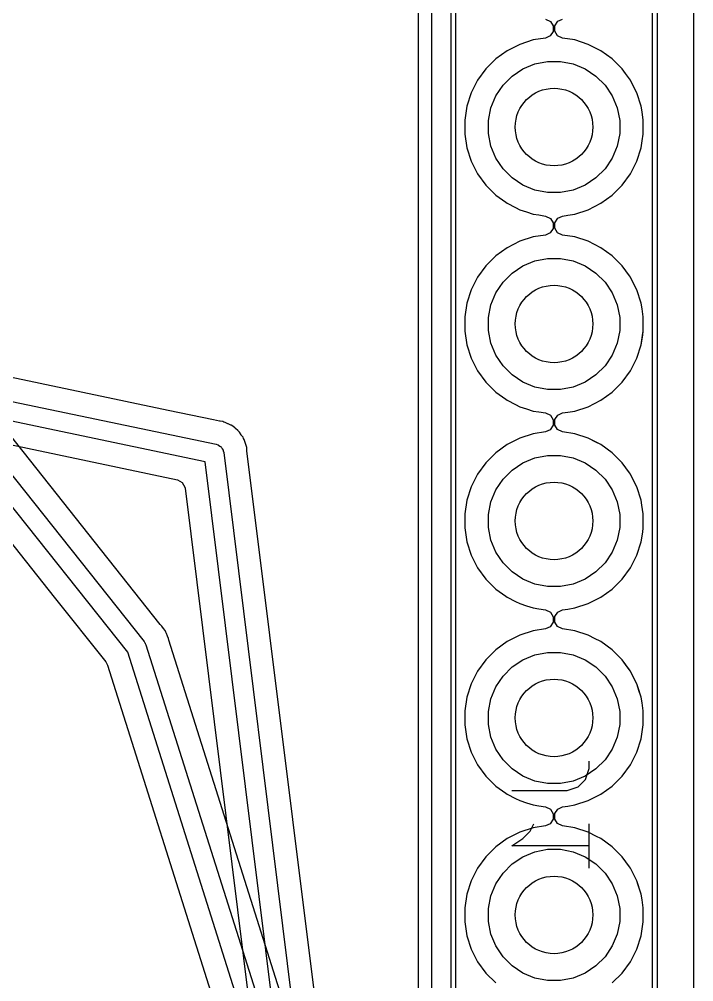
# Model space of a CAD drawing. Extents: x 0 to 96, y -64 to 1.6.
# Drawn here: x 33.49 to 42.18, y -20.31 to -7.9 of the extents above; entities that cross this region are included whole.
import ezdxf

# ---------------------------------------------------------------- set-up
doc = ezdxf.new("R2010")
doc.units = 0
for name, color, linetype in [('BLACK', 7, 'CONTINUOUS'), ('GRAY2', 8, 'CONTINUOUS'), ('LORANGE', 41, 'CONTINUOUS'), ('WHITE', 7, 'CONTINUOUS')]:
    doc.layers.add(name, color=color, linetype=linetype)

msp = doc.modelspace()

# ---------------------------------------------------------------- linework, layer by layer
at = {"layer": 'BLACK', "linetype": 'CONTINUOUS'}
for p, q in [((40.270678, -7.894527), (40.333813, -7.924456)), ((40.270678, -7.894527), (40.333813, -7.924456)), ((40.333813, -7.924456), (40.370744, -7.983768)), ((40.333813, -7.924456), (40.370744, -7.983768)), ((40.390253, -7.98037), (40.428863, -7.922137)), ((40.390253, -7.98037), (40.428863, -7.922137)), ((40.428863, -7.922137), (40.489321, -7.894527)), ((40.428863, -7.922137), (40.489321, -7.894527)), ((40.369746, -8.053631), (40.331136, -8.111863)), ((40.369746, -8.053631), (40.331136, -8.111863)), ((40.370744, -7.983768), (40.369746, -8.053631)), ((40.370744, -7.983768), (40.369746, -8.053631)), ((40.389255, -8.050232), (40.390253, -7.98037)), ((40.389255, -8.050232), (40.390253, -7.98037)), ((40.426186, -8.109544), (40.389255, -8.050232)), ((40.426186, -8.109544), (40.389255, -8.050232)), ((40.110589, -8.164829), (39.938363, -8.220787)), ((40.110589, -8.164829), (39.938363, -8.220787)), ((40.270678, -8.139473), (40.110589, -8.164829)), ((40.270678, -8.139473), (40.110589, -8.164829)), ((40.331136, -8.111863), (40.270678, -8.139473)), ((40.331136, -8.111863), (40.270678, -8.139473)), ((40.489321, -8.139473), (40.426186, -8.109544)), ((40.489321, -8.139473), (40.426186, -8.109544)), ((40.64941, -8.164829), (40.489321, -8.139473)), ((40.64941, -8.164829), (40.489321, -8.139473)), ((40.821636, -8.220787), (40.64941, -8.164829)), ((40.821636, -8.220787), (40.64941, -8.164829)), ((39.777002, -8.303006), (39.630505, -8.409441)), ((39.777002, -8.303006), (39.630505, -8.409441)), ((39.93836, -8.220788), (39.777002, -8.303006)), ((39.93836, -8.220788), (39.777002, -8.303006)), ((39.938363, -8.220787), (39.93836, -8.220788)), ((39.938363, -8.220787), (39.93836, -8.220788)), ((40.821639, -8.220788), (40.821636, -8.220787)), ((40.821639, -8.220788), (40.821636, -8.220787)), ((40.9313, -8.276664), (40.821639, -8.220788)), ((40.9313, -8.276664), (40.821639, -8.220788)), ((40.982994, -8.303004), (40.9313, -8.276664)), ((40.982994, -8.303004), (40.9313, -8.276664)), ((40.982996, -8.303005), (40.982994, -8.303004)), ((40.982996, -8.303005), (40.982994, -8.303004)), ((40.982997, -8.303006), (40.982996, -8.303005)), ((40.982997, -8.303006), (40.982996, -8.303005)), ((41.129494, -8.409441), (40.982997, -8.303006)), ((41.129494, -8.409441), (40.982997, -8.303006)), ((39.6305, -8.409445), (39.502445, -8.5375)), ((39.6305, -8.409445), (39.502445, -8.5375)), ((39.630505, -8.409441), (39.6305, -8.409445)), ((39.630505, -8.409441), (39.6305, -8.409445)), ((41.129499, -8.409445), (41.129494, -8.409441)), ((41.129499, -8.409445), (41.129494, -8.409441)), ((41.257554, -8.5375), (41.129499, -8.409445)), ((41.257554, -8.5375), (41.129499, -8.409445)), ((39.502441, -8.537505), (39.396006, -8.684002)), ((39.502441, -8.537505), (39.396006, -8.684002)), ((39.502445, -8.5375), (39.502441, -8.537505)), ((39.502445, -8.5375), (39.502441, -8.537505)), ((39.840766, -8.629941), (39.979313, -8.537367)), ((39.840766, -8.629941), (39.979313, -8.537367)), ((39.979313, -8.537367), (40.133258, -8.473601)), ((39.979313, -8.537367), (40.133258, -8.473601)), ((40.133258, -8.473601), (40.296685, -8.441093)), ((40.133258, -8.473601), (40.296685, -8.441093)), ((40.296685, -8.441093), (40.463315, -8.441093)), ((40.296685, -8.441093), (40.463315, -8.441093)), ((40.463315, -8.441093), (40.626742, -8.473601)), ((40.463315, -8.441093), (40.626742, -8.473601)), ((40.626742, -8.473601), (40.780687, -8.537367)), ((40.626742, -8.473601), (40.780687, -8.537367)), ((40.780687, -8.537367), (40.919234, -8.629941)), ((40.780687, -8.537367), (40.919234, -8.629941)), ((41.257558, -8.537505), (41.257554, -8.5375)), ((41.257558, -8.537505), (41.257554, -8.5375)), ((41.301359, -8.597793), (41.257558, -8.537505)), ((41.301359, -8.597793), (41.257558, -8.537505)), ((39.396006, -8.684002), (39.313788, -8.84536)), ((39.396006, -8.684002), (39.313788, -8.84536)), ((39.722941, -8.747766), (39.840766, -8.629941)), ((39.722941, -8.747766), (39.840766, -8.629941)), ((40.919234, -8.629941), (41.037059, -8.747766)), ((40.919234, -8.629941), (41.037059, -8.747766)), ((41.363996, -8.684006), (41.301359, -8.597793)), ((41.363996, -8.684006), (41.301359, -8.597793)), ((41.412911, -8.780006), (41.363996, -8.684006)), ((41.412911, -8.780006), (41.363996, -8.684006)), ((39.630367, -8.886313), (39.722941, -8.747766)), ((39.630367, -8.886313), (39.722941, -8.747766)), ((41.037059, -8.747766), (41.129633, -8.886313)), ((41.037059, -8.747766), (41.129633, -8.886313)), ((41.446211, -8.84536), (41.412911, -8.780006)), ((41.446211, -8.84536), (41.412911, -8.780006)), ((39.313787, -8.845363), (39.257829, -9.017589)), ((39.313787, -8.845363), (39.257829, -9.017589)), ((39.313788, -8.84536), (39.313787, -8.845363)), ((39.313788, -8.84536), (39.313787, -8.845363)), ((39.566601, -9.040258), (39.630367, -8.886313)), ((39.566601, -9.040258), (39.630367, -8.886313)), ((41.129633, -8.886313), (41.193399, -9.040258)), ((41.129633, -8.886313), (41.193399, -9.040258)), ((41.446211, -8.845361), (41.446211, -8.84536)), ((41.446211, -8.845361), (41.446211, -8.84536)), ((41.502171, -9.017591), (41.446211, -8.845361)), ((41.502171, -9.017591), (41.446211, -8.845361)), ((39.257829, -9.017589), (39.2295, -9.196448)), ((39.257829, -9.017589), (39.2295, -9.196448)), ((39.534093, -9.203685), (39.566601, -9.040258)), ((39.534093, -9.203685), (39.566601, -9.040258)), ((41.193399, -9.040258), (41.225907, -9.203685)), ((41.193399, -9.040258), (41.225907, -9.203685)), ((41.514019, -9.092397), (41.502171, -9.017591)), ((41.514019, -9.092397), (41.502171, -9.017591)), ((41.5305, -9.196448), (41.514019, -9.092397)), ((41.5305, -9.196448), (41.514019, -9.092397)), ((39.2295, -9.196448), (39.2295, -9.377551)), ((39.2295, -9.196448), (39.2295, -9.377551)), ((39.534093, -9.370315), (39.534093, -9.203685)), ((39.534093, -9.370315), (39.534093, -9.203685)), ((41.225907, -9.203685), (41.225907, -9.370315)), ((41.225907, -9.203685), (41.225907, -9.370315)), ((41.5305, -9.377551), (41.5305, -9.196448)), ((41.5305, -9.377551), (41.5305, -9.196448)), ((39.2295, -9.377551), (39.257829, -9.55641)), ((39.2295, -9.377551), (39.257829, -9.55641)), ((39.566601, -9.533742), (39.534093, -9.370315)), ((39.566601, -9.533742), (39.534093, -9.370315)), ((41.225907, -9.370315), (41.193399, -9.533742)), ((41.225907, -9.370315), (41.193399, -9.533742)), ((41.516765, -9.464259), (41.5305, -9.377551)), ((41.516765, -9.464259), (41.5305, -9.377551)), ((39.257829, -9.55641), (39.313787, -9.728636)), ((39.257829, -9.55641), (39.313787, -9.728636)), ((39.630367, -9.687687), (39.566601, -9.533742)), ((39.630367, -9.687687), (39.566601, -9.533742)), ((41.193399, -9.533742), (41.129633, -9.687687)), ((41.193399, -9.533742), (41.129633, -9.687687)), ((41.446211, -9.728639), (41.502171, -9.556409)), ((41.446211, -9.728639), (41.502171, -9.556409)), ((41.502171, -9.556409), (41.516765, -9.464259)), ((41.502171, -9.556409), (41.516765, -9.464259)), ((39.313787, -9.728636), (39.313788, -9.728639)), ((39.313787, -9.728636), (39.313788, -9.728639)), ((39.313788, -9.728639), (39.396006, -9.889997)), ((39.313788, -9.728639), (39.396006, -9.889997)), ((39.722941, -9.826234), (39.630367, -9.687687)), ((39.722941, -9.826234), (39.630367, -9.687687)), ((41.129633, -9.687687), (41.037059, -9.826234)), ((41.129633, -9.687687), (41.037059, -9.826234)), ((41.363996, -9.889994), (41.446211, -9.728639)), ((41.363996, -9.889994), (41.446211, -9.728639)), ((39.396006, -9.889997), (39.502441, -10.036494)), ((39.396006, -9.889997), (39.502441, -10.036494)), ((39.840766, -9.944059), (39.722941, -9.826234)), ((39.840766, -9.944059), (39.722941, -9.826234)), ((41.037059, -9.826234), (40.919234, -9.944059)), ((41.037059, -9.826234), (40.919234, -9.944059)), ((41.257553, -10.036501), (41.363996, -9.889994)), ((41.257553, -10.036501), (41.363996, -9.889994)), ((39.502441, -10.036494), (39.502445, -10.036499)), ((39.502441, -10.036494), (39.502445, -10.036499)), ((39.502445, -10.036499), (39.6305, -10.164554)), ((39.502445, -10.036499), (39.6305, -10.164554)), ((39.979313, -10.036633), (39.840766, -9.944059)), ((39.979313, -10.036633), (39.840766, -9.944059)), ((40.133258, -10.100399), (39.979313, -10.036633)), ((40.133258, -10.100399), (39.979313, -10.036633)), ((40.780687, -10.036633), (40.626742, -10.100399)), ((40.780687, -10.036633), (40.626742, -10.100399)), ((40.919234, -9.944059), (40.780687, -10.036633)), ((40.919234, -9.944059), (40.780687, -10.036633)), ((41.129501, -10.164553), (41.257553, -10.036501)), ((41.129501, -10.164553), (41.257553, -10.036501)), ((39.6305, -10.164554), (39.630505, -10.164558)), ((39.6305, -10.164554), (39.630505, -10.164558)), ((39.630505, -10.164558), (39.758287, -10.257396)), ((39.630505, -10.164558), (39.758287, -10.257396)), ((40.296685, -10.132907), (40.133258, -10.100399)), ((40.296685, -10.132907), (40.133258, -10.100399)), ((40.463315, -10.132907), (40.296685, -10.132907)), ((40.463315, -10.132907), (40.296685, -10.132907)), ((40.626742, -10.100399), (40.463315, -10.132907)), ((40.626742, -10.100399), (40.463315, -10.132907)), ((40.982994, -10.270996), (41.129501, -10.164553)), ((40.982994, -10.270996), (41.129501, -10.164553)), ((39.758287, -10.257396), (39.777006, -10.270996)), ((39.758287, -10.257396), (39.777006, -10.270996)), ((39.777006, -10.270996), (39.882484, -10.32474)), ((39.777006, -10.270996), (39.882484, -10.32474)), ((40.821639, -10.353211), (40.982994, -10.270996)), ((40.821639, -10.353211), (40.982994, -10.270996)), ((39.882484, -10.32474), (39.93836, -10.353211)), ((39.882484, -10.32474), (39.93836, -10.353211)), ((39.93836, -10.353211), (39.938363, -10.353212)), ((39.93836, -10.353211), (39.938363, -10.353212)), ((39.938363, -10.353212), (40.024476, -10.381191)), ((39.938363, -10.353212), (40.024476, -10.381191)), ((40.024476, -10.381191), (40.110591, -10.409171)), ((40.024476, -10.381191), (40.110591, -10.409171)), ((40.110591, -10.409171), (40.183639, -10.42074)), ((40.110591, -10.409171), (40.183639, -10.42074)), ((40.183639, -10.42074), (40.270678, -10.434527)), ((40.183639, -10.42074), (40.270678, -10.434527)), ((40.489321, -10.434527), (40.559425, -10.423422)), ((40.489321, -10.434527), (40.559425, -10.423422)), ((40.559425, -10.423422), (40.649409, -10.409171)), ((40.559425, -10.423422), (40.649409, -10.409171)), ((40.649409, -10.409171), (40.821639, -10.353211)), ((40.649409, -10.409171), (40.821639, -10.353211)), ((40.270678, -10.434527), (40.333813, -10.464456)), ((40.270678, -10.434527), (40.333813, -10.464456)), ((40.333813, -10.464456), (40.370744, -10.523768)), ((40.333813, -10.464456), (40.370744, -10.523768)), ((40.370744, -10.523768), (40.369746, -10.593631)), ((40.370744, -10.523768), (40.369746, -10.593631)), ((40.389255, -10.590232), (40.390253, -10.52037)), ((40.389255, -10.590232), (40.390253, -10.52037)), ((40.390253, -10.52037), (40.428863, -10.462137)), ((40.390253, -10.52037), (40.428863, -10.462137)), ((40.428863, -10.462137), (40.489321, -10.434527)), ((40.428863, -10.462137), (40.489321, -10.434527)), ((34.887765, -16.059658), (30.51502, -10.55)), ((30.834187, -10.55), (35.097911, -15.922292)), ((40.331136, -10.651863), (40.270678, -10.679473)), ((40.331136, -10.651863), (40.270678, -10.679473)), ((40.369746, -10.593631), (40.331136, -10.651863)), ((40.369746, -10.593631), (40.331136, -10.651863)), ((40.426186, -10.649544), (40.389255, -10.590232)), ((40.426186, -10.649544), (40.389255, -10.590232)), ((40.489321, -10.679473), (40.426186, -10.649544)), ((40.489321, -10.679473), (40.426186, -10.649544)), ((39.93836, -10.760788), (39.777002, -10.843006)), ((39.93836, -10.760788), (39.777002, -10.843006)), ((39.938363, -10.760787), (39.93836, -10.760788)), ((39.938363, -10.760787), (39.93836, -10.760788)), ((40.110589, -10.704829), (39.938363, -10.760787)), ((40.110589, -10.704829), (39.938363, -10.760787)), ((40.270678, -10.679473), (40.110589, -10.704829)), ((40.270678, -10.679473), (40.110589, -10.704829)), ((40.64941, -10.704829), (40.489321, -10.679473)), ((40.64941, -10.704829), (40.489321, -10.679473)), ((40.821636, -10.760787), (40.64941, -10.704829)), ((40.821636, -10.760787), (40.64941, -10.704829)), ((40.821639, -10.760788), (40.821636, -10.760787)), ((40.821639, -10.760788), (40.821636, -10.760787)), ((40.902922, -10.802205), (40.821639, -10.760788)), ((40.902922, -10.802205), (40.821639, -10.760788)), ((39.777002, -10.843006), (39.630505, -10.949441)), ((39.777002, -10.843006), (39.630505, -10.949441)), ((40.982994, -10.843004), (40.902922, -10.802205)), ((40.982994, -10.843004), (40.902922, -10.802205)), ((40.982996, -10.843005), (40.982994, -10.843004)), ((40.982996, -10.843005), (40.982994, -10.843004)), ((40.982997, -10.843006), (40.982996, -10.843005)), ((40.982997, -10.843006), (40.982996, -10.843005)), ((41.129494, -10.949441), (40.982997, -10.843006)), ((41.129494, -10.949441), (40.982997, -10.843006)), ((39.6305, -10.949445), (39.502445, -11.0775)), ((39.6305, -10.949445), (39.502445, -11.0775)), ((39.630505, -10.949441), (39.6305, -10.949445)), ((39.630505, -10.949441), (39.6305, -10.949445)), ((39.979313, -11.077367), (40.133258, -11.013601)), ((39.979313, -11.077367), (40.133258, -11.013601)), ((40.133258, -11.013601), (40.296685, -10.981093)), ((40.133258, -11.013601), (40.296685, -10.981093)), ((40.296685, -10.981093), (40.463315, -10.981093)), ((40.296685, -10.981093), (40.463315, -10.981093)), ((40.463315, -10.981093), (40.626742, -11.013601)), ((40.463315, -10.981093), (40.626742, -11.013601)), ((40.626742, -11.013601), (40.780687, -11.077367)), ((40.626742, -11.013601), (40.780687, -11.077367)), ((41.129499, -10.949445), (41.129494, -10.949441)), ((41.129499, -10.949445), (41.129494, -10.949441)), ((41.257554, -11.0775), (41.129499, -10.949445)), ((41.257554, -11.0775), (41.129499, -10.949445)), ((39.502441, -11.077505), (39.396006, -11.224002)), ((39.502441, -11.077505), (39.396006, -11.224002)), ((39.502445, -11.0775), (39.502441, -11.077505)), ((39.502445, -11.0775), (39.502441, -11.077505)), ((39.722941, -11.287766), (39.840766, -11.169941)), ((39.722941, -11.287766), (39.840766, -11.169941)), ((39.840766, -11.169941), (39.979313, -11.077367)), ((39.840766, -11.169941), (39.979313, -11.077367)), ((40.780687, -11.077367), (40.919234, -11.169941)), ((40.780687, -11.077367), (40.919234, -11.169941)), ((40.919234, -11.169941), (41.037059, -11.287766)), ((40.919234, -11.169941), (41.037059, -11.287766)), ((41.257558, -11.077505), (41.257554, -11.0775)), ((41.257558, -11.077505), (41.257554, -11.0775)), ((41.350396, -11.205287), (41.257558, -11.077505)), ((41.350396, -11.205287), (41.257558, -11.077505)), ((39.396006, -11.224002), (39.313788, -11.38536)), ((39.396006, -11.224002), (39.313788, -11.38536)), ((39.630367, -11.426313), (39.722941, -11.287766)), ((39.630367, -11.426313), (39.722941, -11.287766)), ((41.037059, -11.287766), (41.129633, -11.426313)), ((41.037059, -11.287766), (41.129633, -11.426313)), ((41.363996, -11.224006), (41.350396, -11.205287)), ((41.363996, -11.224006), (41.350396, -11.205287)), ((41.41774, -11.329484), (41.363996, -11.224006)), ((41.41774, -11.329484), (41.363996, -11.224006)), ((39.313787, -11.385363), (39.257829, -11.557589)), ((39.313787, -11.385363), (39.257829, -11.557589)), ((39.313788, -11.38536), (39.313787, -11.385363)), ((39.313788, -11.38536), (39.313787, -11.385363)), ((41.446211, -11.38536), (41.41774, -11.329484)), ((41.446211, -11.38536), (41.41774, -11.329484)), ((41.446211, -11.385361), (41.446211, -11.38536)), ((41.446211, -11.385361), (41.446211, -11.38536)), ((41.502171, -11.557591), (41.446211, -11.385361)), ((41.502171, -11.557591), (41.446211, -11.385361)), ((39.566601, -11.580258), (39.630367, -11.426313)), ((39.566601, -11.580258), (39.630367, -11.426313)), ((41.129633, -11.426313), (41.193399, -11.580258)), ((41.129633, -11.426313), (41.193399, -11.580258)), ((39.257829, -11.557589), (39.2295, -11.736448)), ((39.257829, -11.557589), (39.2295, -11.736448)), ((39.534093, -11.743685), (39.566601, -11.580258)), ((39.534093, -11.743685), (39.566601, -11.580258)), ((41.193399, -11.580258), (41.225907, -11.743685)), ((41.193399, -11.580258), (41.225907, -11.743685)), ((41.514019, -11.632397), (41.502171, -11.557591)), ((41.514019, -11.632397), (41.502171, -11.557591)), ((41.5305, -11.736448), (41.514019, -11.632397)), ((41.5305, -11.736448), (41.514019, -11.632397)), ((39.2295, -11.736448), (39.2295, -11.917551)), ((39.2295, -11.736448), (39.2295, -11.917551)), ((39.534093, -11.910315), (39.534093, -11.743685)), ((39.534093, -11.910315), (39.534093, -11.743685)), ((41.225907, -11.743685), (41.225907, -11.910315)), ((41.225907, -11.743685), (41.225907, -11.910315)), ((41.5305, -11.917551), (41.5305, -11.736448)), ((41.5305, -11.917551), (41.5305, -11.736448)), ((39.566601, -12.073742), (39.534093, -11.910315)), ((39.566601, -12.073742), (39.534093, -11.910315)), ((41.225907, -11.910315), (41.193399, -12.073742)), ((41.225907, -11.910315), (41.193399, -12.073742)), ((39.2295, -11.917551), (39.257829, -12.09641)), ((39.2295, -11.917551), (39.257829, -12.09641)), ((41.502171, -12.096409), (41.522099, -11.970589)), ((41.502171, -12.096409), (41.521365, -11.975225)), ((41.521365, -11.975225), (41.5305, -11.917551)), ((41.522099, -11.970589), (41.5305, -11.917551)), ((35.409944, -12.941307), (31.216716, -12.060728)), ((31.371625, -12.112708), (33.941693, -15.350993)), ((39.257829, -12.09641), (39.313787, -12.268636)), ((39.257829, -12.09641), (39.313787, -12.268636)), ((39.630367, -12.227687), (39.566601, -12.073742)), ((39.630367, -12.227687), (39.566601, -12.073742)), ((41.193399, -12.073742), (41.129633, -12.227687)), ((41.193399, -12.073742), (41.129633, -12.227687)), ((41.446211, -12.268639), (41.502171, -12.096409)), ((41.446211, -12.268639), (41.502171, -12.096409)), ((35.306071, -15.701191), (32.581824, -12.268639)), ((39.313787, -12.268636), (39.313788, -12.268639)), ((39.313787, -12.268636), (39.313788, -12.268639)), ((39.313788, -12.268639), (39.396006, -12.429997)), ((39.313788, -12.268639), (39.396006, -12.429997)), ((39.722941, -12.366234), (39.630367, -12.227687)), ((39.722941, -12.366234), (39.630367, -12.227687)), ((41.129633, -12.227687), (41.037059, -12.366234)), ((41.129633, -12.227687), (41.037059, -12.366234)), ((41.363996, -12.429994), (41.446211, -12.268639)), ((41.363996, -12.429994), (41.446211, -12.268639)), ((30.845907, -12.289913), (36.02569, -13.377668)), ((39.840766, -12.484059), (39.722941, -12.366234)), ((39.840766, -12.484059), (39.722941, -12.366234)), ((41.037059, -12.366234), (40.919234, -12.484059)), ((41.037059, -12.366234), (40.919234, -12.484059)), ((35.886952, -13.603986), (30.79366, -12.534395)), ((39.396006, -12.429997), (39.502441, -12.576494)), ((39.396006, -12.429997), (39.502441, -12.576494)), ((39.979313, -12.576633), (39.840766, -12.484059)), ((39.979313, -12.576633), (39.840766, -12.484059)), ((40.919234, -12.484059), (40.780687, -12.576633)), ((40.919234, -12.484059), (40.780687, -12.576633)), ((41.257553, -12.576501), (41.363996, -12.429994)), ((41.257553, -12.576501), (41.363996, -12.429994)), ((39.502441, -12.576494), (39.502445, -12.576499)), ((39.502441, -12.576494), (39.502445, -12.576499)), ((39.502445, -12.576499), (39.6305, -12.704554)), ((39.502445, -12.576499), (39.6305, -12.704554)), ((40.133258, -12.640399), (39.979313, -12.576633)), ((40.133258, -12.640399), (39.979313, -12.576633)), ((40.296685, -12.672907), (40.133258, -12.640399)), ((40.296685, -12.672907), (40.133258, -12.640399)), ((40.626742, -12.640399), (40.463315, -12.672907)), ((40.626742, -12.640399), (40.463315, -12.672907)), ((40.780687, -12.576633), (40.626742, -12.640399)), ((40.780687, -12.576633), (40.626742, -12.640399)), ((41.129501, -12.704553), (41.257553, -12.576501)), ((41.129501, -12.704553), (41.257553, -12.576501)), ((39.6305, -12.704554), (39.630505, -12.704558)), ((39.6305, -12.704554), (39.630505, -12.704558)), ((39.630505, -12.704558), (39.758287, -12.797396)), ((39.630505, -12.704558), (39.758287, -12.797396)), ((40.463315, -12.672907), (40.296685, -12.672907)), ((40.463315, -12.672907), (40.296685, -12.672907)), ((40.982994, -12.810996), (41.129501, -12.704553)), ((40.982994, -12.810996), (41.129501, -12.704553)), ((31.038243, -12.892811), (35.528525, -13.835771)), ((39.758287, -12.797396), (39.777006, -12.810996)), ((39.758287, -12.797396), (39.777006, -12.810996)), ((39.777006, -12.810996), (39.882484, -12.86474)), ((39.777006, -12.810996), (39.882484, -12.86474)), ((39.882484, -12.86474), (39.93836, -12.893211)), ((39.882484, -12.86474), (39.93836, -12.893211)), ((39.93836, -12.893211), (39.938363, -12.893212)), ((39.93836, -12.893211), (39.938363, -12.893212)), ((39.938363, -12.893212), (40.024476, -12.921191)), ((39.938363, -12.893212), (40.024476, -12.921191)), ((40.649409, -12.949171), (40.821639, -12.893211)), ((40.649409, -12.949171), (40.821639, -12.893211)), ((40.821639, -12.893211), (40.982994, -12.810996)), ((40.821639, -12.893211), (40.982994, -12.810996)), ((35.993091, -13.063768), (35.409944, -12.941307)), ((40.024476, -12.921191), (40.110591, -12.949171)), ((40.024476, -12.921191), (40.110591, -12.949171)), ((40.110591, -12.949171), (40.183639, -12.96074)), ((40.110591, -12.949171), (40.183639, -12.96074)), ((40.183639, -12.96074), (40.270678, -12.974527)), ((40.183639, -12.96074), (40.270678, -12.974527)), ((40.270678, -12.974527), (40.333813, -13.004456)), ((40.270678, -12.974527), (40.333813, -13.004456)), ((40.333813, -13.004456), (40.370744, -13.063768)), ((40.333813, -13.004456), (40.370744, -13.063768)), ((40.390253, -13.06037), (40.428863, -13.002137)), ((40.390253, -13.06037), (40.428863, -13.002137)), ((40.428863, -13.002137), (40.489321, -12.974527)), ((40.428863, -13.002137), (40.489321, -12.974527)), ((40.489321, -12.974527), (40.559425, -12.963422)), ((40.489321, -12.974527), (40.559425, -12.963422)), ((40.559425, -12.963422), (40.649409, -12.949171)), ((40.559425, -12.963422), (40.649409, -12.949171)), ((36.068958, -13.0797), (35.993091, -13.063768)), ((36.077349, -13.081162), (36.068958, -13.0797)), ((36.114127, -13.086281), (36.077349, -13.081162)), ((36.127774, -13.092051), (36.114127, -13.086281)), ((36.14227, -13.095096), (36.127774, -13.092051)), ((36.179176, -13.113786), (36.14227, -13.095096)), ((36.183115, -13.115452), (36.179176, -13.113786)), ((36.183115, -13.115453), (36.183115, -13.115452)), ((36.217316, -13.129916), (36.183115, -13.115453)), ((36.219526, -13.131638), (36.217316, -13.129916)), ((36.239709, -13.144443), (36.219526, -13.131638)), ((36.24222, -13.145715), (36.239709, -13.144443)), ((36.265721, -13.166772), (36.24222, -13.145715)), ((40.369746, -13.133631), (40.331136, -13.191863)), ((40.369746, -13.133631), (40.331136, -13.191863)), ((40.370744, -13.063768), (40.369746, -13.133631)), ((40.370744, -13.063768), (40.369746, -13.133631)), ((40.389255, -13.130232), (40.390253, -13.06037)), ((40.389255, -13.130232), (40.390253, -13.06037)), ((40.426186, -13.189544), (40.389255, -13.130232)), ((40.426186, -13.189544), (40.389255, -13.130232)), ((36.269875, -13.170493), (36.265721, -13.166772)), ((36.276401, -13.175949), (36.269875, -13.170493)), ((36.305696, -13.198772), (36.276401, -13.175949)), ((36.307362, -13.200976), (36.305696, -13.198772)), ((36.307388, -13.201011), (36.307362, -13.200976)), ((36.307393, -13.201017), (36.307388, -13.201011)), ((36.314627, -13.21059), (36.307393, -13.201017)), ((36.325662, -13.220477), (36.314627, -13.21059)), ((36.348287, -13.255132), (36.325662, -13.220477)), ((36.350853, -13.258527), (36.348287, -13.255132)), ((36.350854, -13.258529), (36.350853, -13.258527)), ((36.373243, -13.288156), (36.350854, -13.258529)), ((40.110589, -13.244829), (39.938363, -13.300787)), ((40.110589, -13.244829), (39.938363, -13.300787)), ((40.270678, -13.219473), (40.110589, -13.244829)), ((40.270678, -13.219473), (40.110589, -13.244829)), ((40.331136, -13.191863), (40.270678, -13.219473)), ((40.331136, -13.191863), (40.270678, -13.219473)), ((40.489321, -13.219473), (40.426186, -13.189544)), ((40.489321, -13.219473), (40.426186, -13.189544)), ((40.64941, -13.244829), (40.489321, -13.219473)), ((40.64941, -13.244829), (40.489321, -13.219473)), ((40.821636, -13.300787), (40.64941, -13.244829)), ((40.821636, -13.300787), (40.64941, -13.244829)), ((36.02569, -13.377668), (36.049062, -13.385031)), ((36.049062, -13.385031), (36.052312, -13.387253)), ((36.052312, -13.387253), (36.05611, -13.388301)), ((36.05611, -13.388301), (36.07234, -13.400946)), ((36.07234, -13.400946), (36.089324, -13.412557)), ((36.378811, -13.301884), (36.373243, -13.288156)), ((36.386911, -13.31429), (36.378811, -13.301884)), ((36.399797, -13.353622), (36.386911, -13.31429)), ((36.415355, -13.391977), (36.399797, -13.353622)), ((36.41718, -13.406678), (36.415355, -13.391977)), ((39.777002, -13.383006), (39.630505, -13.489441)), ((39.777002, -13.383006), (39.630505, -13.489441)), ((39.93836, -13.300788), (39.777002, -13.383006)), ((39.93836, -13.300788), (39.777002, -13.383006)), ((39.938363, -13.300787), (39.93836, -13.300788)), ((39.938363, -13.300787), (39.93836, -13.300788)), ((40.821639, -13.300788), (40.821636, -13.300787)), ((40.821639, -13.300788), (40.821636, -13.300787)), ((40.9313, -13.356664), (40.821639, -13.300788)), ((40.925329, -13.353622), (40.821639, -13.300788)), ((40.982994, -13.383004), (40.925329, -13.353622)), ((40.982994, -13.383004), (40.9313, -13.356664)), ((40.982996, -13.383005), (40.982994, -13.383004)), ((40.982996, -13.383005), (40.982994, -13.383004)), ((40.982997, -13.383006), (40.982996, -13.383005)), ((40.982997, -13.383006), (40.982996, -13.383005)), ((41.129494, -13.489441), (40.982997, -13.383006)), ((41.129494, -13.489441), (40.982997, -13.383006)), ((36.089324, -13.412557), (36.091476, -13.415854)), ((36.091476, -13.415854), (36.094585, -13.418276)), ((36.094585, -13.418276), (36.104741, -13.436171)), ((36.104741, -13.436171), (36.115988, -13.453397)), ((36.115988, -13.453397), (36.116715, -13.457268)), ((36.116715, -13.457268), (36.118659, -13.460693)), ((36.118659, -13.460693), (36.124047, -13.484597)), ((36.124047, -13.484597), (38.110438, -29.482)), ((36.421793, -13.420757), (36.41718, -13.406678)), ((36.42406, -13.462084), (36.421793, -13.420757)), ((38.362433, -29.07278), (36.42406, -13.462084)), ((39.6305, -13.489445), (39.502445, -13.6175)), ((39.6305, -13.489445), (39.502445, -13.6175)), ((39.630505, -13.489441), (39.6305, -13.489445)), ((39.630505, -13.489441), (39.6305, -13.489445)), ((40.133258, -13.553601), (40.296685, -13.521093)), ((40.133258, -13.553601), (40.296685, -13.521093)), ((40.296685, -13.521093), (40.463315, -13.521093)), ((40.296685, -13.521093), (40.463315, -13.521093)), ((40.463315, -13.521093), (40.626742, -13.553601)), ((40.463315, -13.521093), (40.626742, -13.553601)), ((41.129499, -13.489445), (41.129494, -13.489441)), ((41.129499, -13.489445), (41.129494, -13.489441)), ((41.257554, -13.6175), (41.129499, -13.489445)), ((41.257554, -13.6175), (41.129499, -13.489445)), ((37.875953, -29.622403), (35.886952, -13.603986)), ((39.502441, -13.617505), (39.396006, -13.764002)), ((39.502441, -13.617505), (39.396006, -13.764002)), ((39.502445, -13.6175), (39.502441, -13.617505)), ((39.502445, -13.6175), (39.502441, -13.617505)), ((39.840766, -13.709941), (39.979313, -13.617367)), ((39.840766, -13.709941), (39.979313, -13.617367)), ((39.979313, -13.617367), (40.133258, -13.553601)), ((39.979313, -13.617367), (40.133258, -13.553601)), ((40.626742, -13.553601), (40.780687, -13.617367)), ((40.626742, -13.553601), (40.780687, -13.617367)), ((40.780687, -13.617367), (40.919234, -13.709941)), ((40.780687, -13.617367), (40.919234, -13.709941)), ((41.257558, -13.617505), (41.257554, -13.6175)), ((41.257558, -13.617505), (41.257554, -13.6175)), ((41.350396, -13.745287), (41.257558, -13.617505)), ((41.350396, -13.745287), (41.257558, -13.617505)), ((39.396006, -13.764002), (39.313788, -13.92536)), ((39.396006, -13.764002), (39.313788, -13.92536)), ((39.722941, -13.827766), (39.840766, -13.709941)), ((39.722941, -13.827766), (39.840766, -13.709941)), ((40.919234, -13.709941), (41.037059, -13.827766)), ((40.919234, -13.709941), (41.037059, -13.827766)), ((41.363996, -13.764006), (41.350396, -13.745287)), ((41.363996, -13.764006), (41.350396, -13.745287)), ((41.41774, -13.869484), (41.363996, -13.764006)), ((41.409835, -13.85397), (41.363996, -13.764006)), ((35.528525, -13.835771), (35.590087, -13.868813)), ((35.590087, -13.868813), (35.624013, -13.929893)), ((39.630367, -13.966313), (39.722941, -13.827766)), ((39.630367, -13.966313), (39.722941, -13.827766)), ((41.037059, -13.827766), (41.129633, -13.966313)), ((41.037059, -13.827766), (41.129633, -13.966313)), ((41.446211, -13.92536), (41.409835, -13.85397)), ((41.446211, -13.92536), (41.41774, -13.869484)), ((35.624013, -13.929893), (35.626095, -13.941844)), ((35.626095, -13.941844), (36.973903, -24.796409)), ((39.313787, -13.925363), (39.257829, -14.097589)), ((39.313787, -13.925363), (39.257829, -14.097589)), ((39.313788, -13.92536), (39.313787, -13.925363)), ((39.313788, -13.92536), (39.313787, -13.925363)), ((39.566601, -14.120258), (39.630367, -13.966313)), ((39.566601, -14.120258), (39.630367, -13.966313)), ((41.129633, -13.966313), (41.193399, -14.120258)), ((41.129633, -13.966313), (41.193399, -14.120258)), ((41.446211, -13.925361), (41.446211, -13.92536)), ((41.446211, -13.925361), (41.446211, -13.92536)), ((41.502171, -14.097591), (41.446211, -13.925361)), ((41.502171, -14.097591), (41.446211, -13.925361)), ((39.257829, -14.097589), (39.2295, -14.276448)), ((39.257829, -14.097589), (39.2295, -14.276448)), ((39.534093, -14.283685), (39.566601, -14.120258)), ((39.534093, -14.283685), (39.566601, -14.120258)), ((41.193399, -14.120258), (41.225907, -14.283685)), ((41.193399, -14.120258), (41.225907, -14.283685)), ((41.512296, -14.161521), (41.502171, -14.097591)), ((41.512296, -14.161521), (41.502171, -14.097591)), ((41.5305, -14.276448), (41.512296, -14.161521)), ((41.5305, -14.276448), (41.512296, -14.161521)), ((39.2295, -14.276448), (39.2295, -14.457551)), ((39.2295, -14.276448), (39.2295, -14.457551)), ((39.534093, -14.450315), (39.534093, -14.283685)), ((39.534093, -14.450315), (39.534093, -14.283685)), ((41.225907, -14.283685), (41.225907, -14.450315)), ((41.225907, -14.283685), (41.225907, -14.450315)), ((41.5305, -14.457551), (41.5305, -14.276448)), ((41.5305, -14.457551), (41.5305, -14.276448)), ((39.2295, -14.457551), (39.257829, -14.63641)), ((39.2295, -14.457551), (39.257829, -14.63641)), ((39.566601, -14.613742), (39.534093, -14.450315)), ((39.566601, -14.613742), (39.534093, -14.450315)), ((41.225907, -14.450315), (41.193399, -14.613742)), ((41.225907, -14.450315), (41.193399, -14.613742)), ((41.502171, -14.636409), (41.522099, -14.510589)), ((41.502171, -14.636409), (41.522099, -14.510589)), ((41.522099, -14.510589), (41.5305, -14.457551)), ((41.522099, -14.510589), (41.5305, -14.457551)), ((39.257829, -14.63641), (39.313787, -14.808636)), ((39.257829, -14.63641), (39.313787, -14.808636)), ((39.630367, -14.767687), (39.566601, -14.613742)), ((39.630367, -14.767687), (39.566601, -14.613742)), ((41.193399, -14.613742), (41.129633, -14.767687)), ((41.193399, -14.613742), (41.129633, -14.767687)), ((41.446211, -14.808639), (41.502171, -14.636409)), ((41.446211, -14.808639), (41.502171, -14.636409)), ((39.722941, -14.906234), (39.630367, -14.767687)), ((39.722941, -14.906234), (39.630367, -14.767687)), ((41.129633, -14.767687), (41.037059, -14.906234)), ((41.129633, -14.767687), (41.037059, -14.906234)), ((39.313787, -14.808636), (39.313788, -14.808639)), ((39.313787, -14.808636), (39.313788, -14.808639)), ((39.313788, -14.808639), (39.396006, -14.969997)), ((39.313788, -14.808639), (39.396006, -14.969997)), ((41.363996, -14.969994), (41.446211, -14.808639)), ((41.363996, -14.969994), (41.446211, -14.808639)), ((39.396006, -14.969997), (39.502441, -15.116494)), ((39.396006, -14.969997), (39.502441, -15.116494)), ((39.840766, -15.024059), (39.722941, -14.906234)), ((39.840766, -15.024059), (39.722941, -14.906234)), ((41.037059, -14.906234), (40.919234, -15.024059)), ((41.037059, -14.906234), (40.919234, -15.024059)), ((41.257553, -15.116501), (41.363996, -14.969994)), ((41.257553, -15.116501), (41.363996, -14.969994)), ((39.502441, -15.116494), (39.502445, -15.116499)), ((39.502441, -15.116494), (39.502445, -15.116499)), ((39.502445, -15.116499), (39.6305, -15.244554)), ((39.502445, -15.116499), (39.6305, -15.244554)), ((39.979313, -15.116633), (39.840766, -15.024059)), ((39.979313, -15.116633), (39.840766, -15.024059)), ((40.133258, -15.180399), (39.979313, -15.116633)), ((40.133258, -15.180399), (39.979313, -15.116633)), ((40.780687, -15.116633), (40.626742, -15.180399)), ((40.780687, -15.116633), (40.626742, -15.180399)), ((40.919234, -15.024059), (40.780687, -15.116633)), ((40.919234, -15.024059), (40.780687, -15.116633)), ((41.129501, -15.244553), (41.257553, -15.116501)), ((41.129501, -15.244553), (41.257553, -15.116501)), ((39.6305, -15.244554), (39.630505, -15.244558)), ((39.6305, -15.244554), (39.630505, -15.244558)), ((39.630505, -15.244558), (39.758287, -15.337396)), ((39.630505, -15.244558), (39.758287, -15.337396)), ((40.296685, -15.212907), (40.133258, -15.180399)), ((40.296685, -15.212907), (40.133258, -15.180399)), ((40.463315, -15.212907), (40.296685, -15.212907)), ((40.463315, -15.212907), (40.296685, -15.212907)), ((40.626742, -15.180399), (40.463315, -15.212907)), ((40.626742, -15.180399), (40.463315, -15.212907)), ((40.982994, -15.350996), (41.129501, -15.244553)), ((40.982994, -15.350996), (41.129501, -15.244553)), ((33.941693, -15.350993), (34.603745, -16.185179)), ((39.758287, -15.337396), (39.777006, -15.350996)), ((39.758287, -15.337396), (39.777006, -15.350996)), ((39.777006, -15.350996), (39.882484, -15.40474)), ((39.777006, -15.350996), (39.882484, -15.40474)), ((40.821639, -15.433211), (40.982994, -15.350996)), ((40.821639, -15.433211), (40.982994, -15.350996)), ((39.882484, -15.40474), (39.93836, -15.433211)), ((39.882484, -15.40474), (39.93836, -15.433211)), ((39.93836, -15.433211), (39.938363, -15.433212)), ((39.93836, -15.433211), (39.938363, -15.433212)), ((39.938363, -15.433212), (40.024476, -15.461191)), ((39.938363, -15.433212), (40.024476, -15.461191)), ((40.024476, -15.461191), (40.110591, -15.489171)), ((40.024476, -15.461191), (40.110591, -15.489171)), ((40.110591, -15.489171), (40.183639, -15.50074)), ((40.110591, -15.489171), (40.183639, -15.50074)), ((40.183639, -15.50074), (40.270678, -15.514527)), ((40.183639, -15.50074), (40.270678, -15.514527)), ((40.489321, -15.514527), (40.559425, -15.503422)), ((40.489321, -15.514527), (40.559425, -15.503422)), ((40.559425, -15.503422), (40.649409, -15.489171)), ((40.559425, -15.503422), (40.649409, -15.489171)), ((40.649409, -15.489171), (40.821639, -15.433211)), ((40.649409, -15.489171), (40.821639, -15.433211)), ((40.270678, -15.514527), (40.333813, -15.544456)), ((40.270678, -15.514527), (40.333813, -15.544456)), ((40.333813, -15.544456), (40.370744, -15.603768)), ((40.333813, -15.544456), (40.370744, -15.603768)), ((40.370744, -15.603768), (40.369746, -15.673631)), ((40.370744, -15.603768), (40.369746, -15.673631)), ((40.389255, -15.670232), (40.390253, -15.60037)), ((40.389255, -15.670232), (40.390253, -15.60037)), ((40.390253, -15.60037), (40.428863, -15.542137)), ((40.390253, -15.60037), (40.428863, -15.542137)), ((40.428863, -15.542137), (40.489321, -15.514527)), ((40.428863, -15.542137), (40.489321, -15.514527)), ((35.319496, -15.71559), (35.306071, -15.701191)), ((35.328524, -15.723848), (35.319496, -15.71559)), ((35.346892, -15.752625), (35.328524, -15.723848)), ((35.368113, -15.779363), (35.346892, -15.752625)), ((40.270678, -15.759473), (40.110589, -15.784829)), ((40.270678, -15.759473), (40.110589, -15.784829)), ((40.331136, -15.731863), (40.270678, -15.759473)), ((40.331136, -15.731863), (40.270678, -15.759473)), ((40.369746, -15.673631), (40.331136, -15.731863)), ((40.369746, -15.673631), (40.331136, -15.731863)), ((40.426186, -15.729544), (40.389255, -15.670232)), ((40.426186, -15.729544), (40.389255, -15.670232)), ((40.489321, -15.759473), (40.426186, -15.729544)), ((40.489321, -15.759473), (40.426186, -15.729544)), ((40.64941, -15.784829), (40.489321, -15.759473)), ((40.64941, -15.784829), (40.489321, -15.759473)), ((35.376905, -15.799645), (35.368113, -15.779363)), ((35.388804, -15.818286), (35.376905, -15.799645)), ((35.3991, -15.850842), (35.388804, -15.818286)), ((35.412675, -15.882156), (35.3991, -15.850842)), ((35.415918, -15.904022), (35.412675, -15.882156)), ((39.93836, -15.840788), (39.777002, -15.923006)), ((39.93836, -15.840788), (39.777002, -15.923006)), ((39.938363, -15.840787), (39.93836, -15.840788)), ((39.938363, -15.840787), (39.93836, -15.840788)), ((40.110589, -15.784829), (39.938363, -15.840787)), ((40.110589, -15.784829), (39.938363, -15.840787)), ((40.821636, -15.840787), (40.64941, -15.784829)), ((40.821636, -15.840787), (40.64941, -15.784829)), ((40.821639, -15.840788), (40.821636, -15.840787)), ((40.821639, -15.840788), (40.821636, -15.840787)), ((40.902826, -15.882156), (40.821639, -15.840788)), ((40.912064, -15.886863), (40.821639, -15.840788)), ((40.982994, -15.923004), (40.902826, -15.882156)), ((35.097911, -15.922292), (35.108029, -15.937986)), ((35.108029, -15.937986), (35.109538, -15.939781)), ((35.109538, -15.939781), (35.110232, -15.941403)), ((35.110232, -15.941403), (35.111189, -15.942887)), ((35.111189, -15.942887), (35.111832, -15.945141)), ((35.111832, -15.945141), (35.119182, -15.962308)), ((35.119182, -15.962308), (38.59157, -26.942)), ((38.784314, -26.55489), (35.415918, -15.904022)), ((39.777002, -15.923006), (39.630505, -16.029441)), ((39.777002, -15.923006), (39.630505, -16.029441)), ((40.982994, -15.923004), (40.912064, -15.886863)), ((40.982996, -15.923005), (40.982994, -15.923004)), ((40.982996, -15.923005), (40.982994, -15.923004)), ((40.982997, -15.923006), (40.982996, -15.923005)), ((40.982997, -15.923006), (40.982996, -15.923005)), ((41.129494, -16.029441), (40.982997, -15.923006)), ((41.129494, -16.029441), (40.982997, -15.923006)), ((38.380818, -27.104692), (34.887765, -16.059658)), ((39.6305, -16.029445), (39.502445, -16.1575)), ((39.6305, -16.029445), (39.502445, -16.1575)), ((39.630505, -16.029441), (39.6305, -16.029445)), ((39.630505, -16.029441), (39.6305, -16.029445)), ((39.979313, -16.157367), (40.133258, -16.093601)), ((39.979313, -16.157367), (40.133258, -16.093601)), ((40.133258, -16.093601), (40.296685, -16.061093)), ((40.133258, -16.093601), (40.296685, -16.061093)), ((40.296685, -16.061093), (40.463315, -16.061093)), ((40.296685, -16.061093), (40.463315, -16.061093)), ((40.463315, -16.061093), (40.626742, -16.093601)), ((40.463315, -16.061093), (40.626742, -16.093601)), ((40.626742, -16.093601), (40.780687, -16.157367)), ((40.626742, -16.093601), (40.780687, -16.157367)), ((41.129499, -16.029445), (41.129494, -16.029441)), ((41.129499, -16.029445), (41.129494, -16.029441)), ((41.257554, -16.1575), (41.129499, -16.029445)), ((41.257554, -16.1575), (41.129499, -16.029445)), ((34.603745, -16.185179), (34.624845, -16.224875)), ((34.624845, -16.224875), (38.090617, -27.183646)), ((39.502441, -16.157505), (39.396006, -16.304002)), ((39.502441, -16.157505), (39.396006, -16.304002)), ((39.502445, -16.1575), (39.502441, -16.157505)), ((39.502445, -16.1575), (39.502441, -16.157505)), ((39.722941, -16.367766), (39.840766, -16.249941)), ((39.722941, -16.367766), (39.840766, -16.249941)), ((39.840766, -16.249941), (39.979313, -16.157367)), ((39.840766, -16.249941), (39.979313, -16.157367)), ((40.780687, -16.157367), (40.919234, -16.249941)), ((40.780687, -16.157367), (40.919234, -16.249941)), ((40.919234, -16.249941), (41.037059, -16.367766)), ((40.919234, -16.249941), (41.037059, -16.367766)), ((41.257558, -16.157505), (41.257554, -16.1575)), ((41.257558, -16.157505), (41.257554, -16.1575)), ((41.350396, -16.285287), (41.257558, -16.157505)), ((41.323188, -16.247838), (41.257558, -16.157505)), ((41.363996, -16.304006), (41.323188, -16.247838)), ((39.396006, -16.304002), (39.313788, -16.46536)), ((39.396006, -16.304002), (39.313788, -16.46536)), ((39.630367, -16.506313), (39.722941, -16.367766)), ((39.630367, -16.506313), (39.722941, -16.367766)), ((41.037059, -16.367766), (41.129633, -16.506313)), ((41.037059, -16.367766), (41.129633, -16.506313)), ((41.363996, -16.304006), (41.350396, -16.285287)), ((41.41774, -16.409484), (41.363996, -16.304006)), ((41.404382, -16.383267), (41.363996, -16.304006)), ((39.313787, -16.465363), (39.257829, -16.637589)), ((39.313787, -16.465363), (39.257829, -16.637589)), ((39.313788, -16.46536), (39.313787, -16.465363)), ((39.313788, -16.46536), (39.313787, -16.465363)), ((39.566601, -16.660258), (39.630367, -16.506313)), ((39.566601, -16.660258), (39.630367, -16.506313)), ((41.129633, -16.506313), (41.193399, -16.660258)), ((41.129633, -16.506313), (41.193399, -16.660258)), ((41.446211, -16.46536), (41.404382, -16.383267)), ((41.446211, -16.46536), (41.41774, -16.409484)), ((41.446212, -16.465363), (41.446211, -16.46536)), ((41.446212, -16.465363), (41.446211, -16.46536)), ((41.474191, -16.551476), (41.446212, -16.465363)), ((41.462947, -16.516871), (41.446212, -16.465363)), ((41.502171, -16.637591), (41.462947, -16.516871)), ((41.502171, -16.637591), (41.474191, -16.551476)), ((39.257829, -16.637589), (39.2295, -16.816448)), ((39.257829, -16.637589), (39.2295, -16.816448)), ((39.534093, -16.823685), (39.566601, -16.660258)), ((39.534093, -16.823685), (39.566601, -16.660258)), ((41.193399, -16.660258), (41.225907, -16.823685)), ((41.193399, -16.660258), (41.225907, -16.823685)), ((41.514019, -16.712397), (41.502171, -16.637591)), ((41.514019, -16.712397), (41.502171, -16.637591)), ((41.5305, -16.816448), (41.514019, -16.712397)), ((41.5305, -16.816448), (41.514019, -16.712397)), ((39.2295, -16.816448), (39.2295, -16.997551)), ((39.2295, -16.816448), (39.2295, -16.997551)), ((39.534093, -16.990315), (39.534093, -16.823685)), ((39.534093, -16.990315), (39.534093, -16.823685)), ((41.225907, -16.823685), (41.225907, -16.990315)), ((41.225907, -16.823685), (41.225907, -16.990315)), ((41.5305, -16.997551), (41.5305, -16.816448)), ((41.5305, -16.997551), (41.5305, -16.816448)), ((39.2295, -16.997551), (39.257829, -17.17641)), ((39.2295, -16.997551), (39.257829, -17.17641)), ((39.566601, -17.153742), (39.534093, -16.990315)), ((39.566601, -17.153742), (39.534093, -16.990315)), ((41.225907, -16.990315), (41.193399, -17.153742)), ((41.225907, -16.990315), (41.193399, -17.153742)), ((41.516765, -17.084259), (41.5305, -16.997551)), ((41.516765, -17.084259), (41.5305, -16.997551)), ((41.502171, -17.176409), (41.516765, -17.084259)), ((41.502171, -17.176409), (41.516765, -17.084259)), ((39.257829, -17.17641), (39.313787, -17.348636)), ((39.257829, -17.17641), (39.313787, -17.348636)), ((39.630367, -17.307687), (39.566601, -17.153742)), ((39.630367, -17.307687), (39.566601, -17.153742)), ((41.193399, -17.153742), (41.129633, -17.307687)), ((41.193399, -17.153742), (41.129633, -17.307687)), ((41.446211, -17.348639), (41.502171, -17.176409)), ((41.446211, -17.348639), (41.502171, -17.176409)), ((39.313787, -17.348636), (39.313788, -17.348639)), ((39.313787, -17.348636), (39.313788, -17.348639)), ((39.313788, -17.348639), (39.396006, -17.509997)), ((39.313788, -17.348639), (39.396006, -17.509997)), ((39.722941, -17.446234), (39.630367, -17.307687)), ((39.722941, -17.446234), (39.630367, -17.307687)), ((41.129633, -17.307687), (41.037059, -17.446234)), ((41.129633, -17.307687), (41.037059, -17.446234)), ((41.363996, -17.509994), (41.446211, -17.348639)), ((41.363996, -17.509994), (41.446211, -17.348639)), ((39.840766, -17.564059), (39.722941, -17.446234)), ((39.840766, -17.564059), (39.722941, -17.446234)), ((41.037059, -17.446234), (40.919234, -17.564059)), ((41.037059, -17.446234), (40.919234, -17.564059)), ((39.396006, -17.509997), (39.502441, -17.656494)), ((39.396006, -17.509997), (39.502441, -17.656494)), ((39.979313, -17.656633), (39.840766, -17.564059)), ((39.979313, -17.656633), (39.840766, -17.564059)), ((40.919234, -17.564059), (40.780687, -17.656633)), ((40.919234, -17.564059), (40.780687, -17.656633)), ((41.257553, -17.656501), (41.363996, -17.509994)), ((41.257553, -17.656501), (41.363996, -17.509994)), ((39.502441, -17.656494), (39.502445, -17.656499)), ((39.502441, -17.656494), (39.502445, -17.656499)), ((39.502445, -17.656499), (39.6305, -17.784554)), ((39.502445, -17.656499), (39.6305, -17.784554)), ((40.133258, -17.720399), (39.979313, -17.656633)), ((40.133258, -17.720399), (39.979313, -17.656633)), ((40.296685, -17.752907), (40.133258, -17.720399)), ((40.296685, -17.752907), (40.133258, -17.720399)), ((40.626742, -17.720399), (40.463315, -17.752907)), ((40.626742, -17.720399), (40.463315, -17.752907)), ((40.780687, -17.656633), (40.626742, -17.720399)), ((40.780687, -17.656633), (40.626742, -17.720399)), ((41.129501, -17.784553), (41.257553, -17.656501)), ((41.129501, -17.784553), (41.257553, -17.656501)), ((39.6305, -17.784554), (39.630505, -17.784558)), ((39.6305, -17.784554), (39.630505, -17.784558)), ((39.630505, -17.784558), (39.758287, -17.877396)), ((39.630505, -17.784558), (39.758287, -17.877396)), ((40.463315, -17.752907), (40.296685, -17.752907)), ((40.463315, -17.752907), (40.296685, -17.752907)), ((40.982994, -17.890996), (41.129501, -17.784553)), ((40.982994, -17.890996), (41.129501, -17.784553)), ((39.758287, -17.877396), (39.777006, -17.890996)), ((39.758287, -17.877396), (39.777006, -17.890996)), ((39.777006, -17.890996), (39.882484, -17.94474)), ((39.777006, -17.890996), (39.882484, -17.94474)), ((39.882484, -17.94474), (39.93836, -17.973211)), ((39.882484, -17.94474), (39.93836, -17.973211)), ((39.93836, -17.973211), (39.938363, -17.973212)), ((39.93836, -17.973211), (39.938363, -17.973212)), ((39.938363, -17.973212), (40.024476, -18.001191)), ((39.938363, -17.973212), (40.024476, -18.001191)), ((40.649409, -18.029171), (40.821639, -17.973211)), ((40.649409, -18.029171), (40.821639, -17.973211)), ((40.821639, -17.973211), (40.982994, -17.890996)), ((40.821639, -17.973211), (40.982994, -17.890996)), ((40.024476, -18.001191), (40.110591, -18.029171)), ((40.024476, -18.001191), (40.110591, -18.029171)), ((40.110591, -18.029171), (40.183639, -18.04074)), ((40.110591, -18.029171), (40.183639, -18.04074)), ((40.183639, -18.04074), (40.270678, -18.054527)), ((40.183639, -18.04074), (40.270678, -18.054527)), ((40.270678, -18.054527), (40.333813, -18.084456)), ((40.270678, -18.054527), (40.333813, -18.084456)), ((40.333813, -18.084456), (40.370744, -18.143768)), ((40.333813, -18.084456), (40.370744, -18.143768)), ((40.390253, -18.14037), (40.428863, -18.082137)), ((40.390253, -18.14037), (40.428863, -18.082137)), ((40.428863, -18.082137), (40.489321, -18.054527)), ((40.428863, -18.082137), (40.489321, -18.054527)), ((40.489321, -18.054527), (40.559425, -18.043422)), ((40.489321, -18.054527), (40.559425, -18.043422)), ((40.559425, -18.043422), (40.649409, -18.029171)), ((40.559425, -18.043422), (40.649409, -18.029171)), ((40.369746, -18.213631), (40.331136, -18.271863)), ((40.369746, -18.213631), (40.331136, -18.271863)), ((40.370744, -18.143768), (40.369746, -18.213631)), ((40.370744, -18.143768), (40.369746, -18.213631)), ((40.389255, -18.210232), (40.390253, -18.14037)), ((40.389255, -18.210232), (40.390253, -18.14037)), ((40.426186, -18.269544), (40.389255, -18.210232)), ((40.426186, -18.269544), (40.389255, -18.210232)), ((40.110589, -18.324829), (39.938363, -18.380787)), ((40.110589, -18.324829), (39.938363, -18.380787)), ((40.270678, -18.299473), (40.110589, -18.324829)), ((40.270678, -18.299473), (40.110589, -18.324829)), ((40.331136, -18.271863), (40.270678, -18.299473)), ((40.331136, -18.271863), (40.270678, -18.299473)), ((40.489321, -18.299473), (40.426186, -18.269544)), ((40.489321, -18.299473), (40.426186, -18.269544)), ((40.64941, -18.324829), (40.489321, -18.299473)), ((40.64941, -18.324829), (40.489321, -18.299473)), ((40.821636, -18.380787), (40.64941, -18.324829)), ((40.821636, -18.380787), (40.64941, -18.324829)), ((39.777002, -18.463006), (39.630505, -18.569441)), ((39.777002, -18.463006), (39.630505, -18.569441)), ((39.93836, -18.380788), (39.777002, -18.463006)), ((39.93836, -18.380788), (39.777002, -18.463006)), ((39.938363, -18.380787), (39.93836, -18.380788)), ((39.938363, -18.380787), (39.93836, -18.380788)), ((40.821639, -18.380788), (40.821636, -18.380787)), ((40.821639, -18.380788), (40.821636, -18.380787)), ((40.926041, -18.433985), (40.821639, -18.380788)), ((40.926041, -18.433985), (40.821639, -18.380788)), ((40.982994, -18.463004), (40.926041, -18.433985)), ((40.982994, -18.463004), (40.926041, -18.433985)), ((40.982996, -18.463005), (40.982994, -18.463004)), ((40.982996, -18.463005), (40.982994, -18.463004)), ((40.982997, -18.463006), (40.982996, -18.463005)), ((40.982997, -18.463006), (40.982996, -18.463005)), ((41.129494, -18.569441), (40.982997, -18.463006)), ((41.129494, -18.569441), (40.982997, -18.463006)), ((39.6305, -18.569445), (39.502445, -18.6975)), ((39.6305, -18.569445), (39.502445, -18.6975)), ((39.630505, -18.569441), (39.6305, -18.569445)), ((39.630505, -18.569441), (39.6305, -18.569445)), ((40.133258, -18.633601), (40.296685, -18.601093)), ((40.133258, -18.633601), (40.296685, -18.601093)), ((40.296685, -18.601093), (40.463315, -18.601093)), ((40.296685, -18.601093), (40.463315, -18.601093)), ((40.463315, -18.601093), (40.626742, -18.633601)), ((40.463315, -18.601093), (40.626742, -18.633601)), ((41.129499, -18.569445), (41.129494, -18.569441)), ((41.129499, -18.569445), (41.129494, -18.569441)), ((41.257554, -18.6975), (41.129499, -18.569445)), ((41.257554, -18.6975), (41.129499, -18.569445)), ((39.502441, -18.697505), (39.396006, -18.844002)), ((39.502441, -18.697505), (39.396006, -18.844002)), ((39.502445, -18.6975), (39.502441, -18.697505)), ((39.502445, -18.6975), (39.502441, -18.697505)), ((39.840766, -18.789941), (39.979313, -18.697367)), ((39.840766, -18.789941), (39.979313, -18.697367)), ((39.979313, -18.697367), (40.133258, -18.633601)), ((39.979313, -18.697367), (40.133258, -18.633601)), ((40.626742, -18.633601), (40.780687, -18.697367)), ((40.626742, -18.633601), (40.780687, -18.697367)), ((40.780687, -18.697367), (40.919234, -18.789941)), ((40.780687, -18.697367), (40.919234, -18.789941)), ((41.257558, -18.697505), (41.257554, -18.6975)), ((41.257558, -18.697505), (41.257554, -18.6975)), ((41.350396, -18.825287), (41.257558, -18.697505)), ((41.350396, -18.825287), (41.257558, -18.697505)), ((39.396006, -18.844002), (39.313788, -19.00536)), ((39.396006, -18.844002), (39.313788, -19.00536)), ((39.722941, -18.907766), (39.840766, -18.789941)), ((39.722941, -18.907766), (39.840766, -18.789941)), ((40.919234, -18.789941), (41.037059, -18.907766)), ((40.919234, -18.789941), (41.037059, -18.907766)), ((41.363996, -18.844006), (41.350396, -18.825287)), ((41.363996, -18.844006), (41.350396, -18.825287)), ((41.386229, -18.887641), (41.363996, -18.844006)), ((41.386229, -18.887641), (41.363996, -18.844006)), ((39.630367, -19.046313), (39.722941, -18.907766)), ((39.630367, -19.046313), (39.722941, -18.907766)), ((41.037059, -18.907766), (41.129633, -19.046313)), ((41.037059, -18.907766), (41.129633, -19.046313)), ((41.446211, -19.00536), (41.386229, -18.887641)), ((41.446211, -19.00536), (41.386229, -18.887641)), ((39.313787, -19.005363), (39.257829, -19.177589)), ((39.313787, -19.005363), (39.257829, -19.177589)), ((39.313788, -19.00536), (39.313787, -19.005363)), ((39.313788, -19.00536), (39.313787, -19.005363)), ((39.566601, -19.200258), (39.630367, -19.046313)), ((39.566601, -19.200258), (39.630367, -19.046313)), ((41.129633, -19.046313), (41.193399, -19.200258)), ((41.129633, -19.046313), (41.193399, -19.200258)), ((41.446212, -19.005363), (41.446211, -19.00536)), ((41.446211, -19.005361), (41.446211, -19.00536)), ((41.502171, -19.177591), (41.446211, -19.005361)), ((41.460877, -19.050498), (41.446212, -19.005363)), ((41.502171, -19.177591), (41.460877, -19.050498)), ((39.257829, -19.177589), (39.2295, -19.356448)), ((39.257829, -19.177589), (39.2295, -19.356448)), ((39.534093, -19.363685), (39.566601, -19.200258)), ((39.534093, -19.363685), (39.566601, -19.200258)), ((41.193399, -19.200258), (41.225907, -19.363685)), ((41.193399, -19.200258), (41.225907, -19.363685)), ((41.514019, -19.252397), (41.502171, -19.177591)), ((41.514019, -19.252397), (41.502171, -19.177591)), ((39.2295, -19.356448), (39.2295, -19.537551)), ((39.2295, -19.356448), (39.2295, -19.537551)), ((41.5305, -19.356448), (41.514019, -19.252397)), ((41.5305, -19.356448), (41.514019, -19.252397)), ((41.5305, -19.537551), (41.5305, -19.356448)), ((41.5305, -19.537551), (41.5305, -19.356448)), ((39.534093, -19.530315), (39.534093, -19.363685)), ((39.534093, -19.530315), (39.534093, -19.363685)), ((41.225907, -19.363685), (41.225907, -19.530315)), ((41.225907, -19.363685), (41.225907, -19.530315)), ((39.2295, -19.537551), (39.257829, -19.71641)), ((39.2295, -19.537551), (39.257829, -19.71641)), ((39.566601, -19.693742), (39.534093, -19.530315)), ((39.566601, -19.693742), (39.534093, -19.530315)), ((41.225907, -19.530315), (41.193399, -19.693742)), ((41.225907, -19.530315), (41.193399, -19.693742)), ((41.516765, -19.624259), (41.5305, -19.537551)), ((41.516765, -19.624259), (41.5305, -19.537551)), ((39.257829, -19.71641), (39.313787, -19.888636)), ((39.257829, -19.71641), (39.313787, -19.888636)), ((39.630367, -19.847687), (39.566601, -19.693742)), ((39.630367, -19.847687), (39.566601, -19.693742)), ((41.193399, -19.693742), (41.129633, -19.847687)), ((41.193399, -19.693742), (41.129633, -19.847687)), ((41.446211, -19.888639), (41.502171, -19.716409)), ((41.446211, -19.888639), (41.502171, -19.716409)), ((41.502171, -19.716409), (41.516765, -19.624259)), ((41.502171, -19.716409), (41.516765, -19.624259)), ((39.722941, -19.986234), (39.630367, -19.847687)), ((39.722941, -19.986234), (39.630367, -19.847687)), ((41.129633, -19.847687), (41.037059, -19.986234)), ((41.129633, -19.847687), (41.037059, -19.986234)), ((39.313787, -19.888636), (39.313788, -19.888639)), ((39.313787, -19.888636), (39.313788, -19.888639)), ((39.313788, -19.888639), (39.396006, -20.049997)), ((39.313788, -19.888639), (39.396006, -20.049997)), ((41.363996, -20.049994), (41.446211, -19.888639)), ((41.363996, -20.049994), (41.446211, -19.888639)), ((39.396006, -20.049997), (39.502441, -20.196494)), ((39.396006, -20.049997), (39.502441, -20.196494)), ((39.840766, -20.104059), (39.722941, -19.986234)), ((39.840766, -20.104059), (39.722941, -19.986234)), ((39.979313, -20.196633), (39.840766, -20.104059)), ((39.979313, -20.196633), (39.840766, -20.104059)), ((40.919234, -20.104059), (40.780687, -20.196633)), ((40.919234, -20.104059), (40.780687, -20.196633)), ((41.037059, -19.986234), (40.919234, -20.104059)), ((41.037059, -19.986234), (40.919234, -20.104059)), ((41.257553, -20.196501), (41.363996, -20.049994)), ((41.257553, -20.196501), (41.363996, -20.049994)), ((39.502441, -20.196494), (39.502445, -20.196499)), ((39.502441, -20.196494), (39.502445, -20.196499)), ((39.502445, -20.196499), (39.6305, -20.324554)), ((39.502445, -20.196499), (39.6305, -20.324554)), ((40.133258, -20.260399), (39.979313, -20.196633)), ((40.133258, -20.260399), (39.979313, -20.196633)), ((40.780687, -20.196633), (40.626742, -20.260399)), ((40.780687, -20.196633), (40.626742, -20.260399)), ((41.129501, -20.324553), (41.257553, -20.196501)), ((41.129501, -20.324553), (41.257553, -20.196501)), ((40.296685, -20.292907), (40.133258, -20.260399)), ((40.296685, -20.292907), (40.133258, -20.260399)), ((40.463315, -20.292907), (40.296685, -20.292907)), ((40.463315, -20.292907), (40.296685, -20.292907)), ((40.626742, -20.260399), (40.463315, -20.292907)), ((40.626742, -20.260399), (40.463315, -20.292907))]:
    msp.add_line(p, q, dxfattribs=at)
at = {"layer": 'BLACK'}
for centre in [(40.38, -9.287), (40.38, -9.287), (40.38, -11.827), (40.38, -11.827), (40.38, -14.367), (40.38, -14.367), (40.38, -16.907), (40.38, -16.907), (40.38, -19.447), (40.38, -19.447)]:
    msp.add_circle(centre, 0.5, dxfattribs=at)
at = {"layer": 'GRAY2', "linetype": 'CONTINUOUS'}
for p, q in [((41.65, -35.957), (41.65, -0.397)), ((39.11, -1.032), (39.11, -35.957)), ((40.834819, -17.557952), (40.834819, -17.462714)), ((40.7872, -17.700809), (40.834819, -17.557952)), ((40.691961, -17.796047), (40.7872, -17.700809)), ((39.834819, -17.843666), (40.549104, -17.843666)), ((40.549104, -17.843666), (40.691961, -17.796047)), ((39.977676, -18.462714), (40.072914, -18.367476)), ((40.072914, -18.367476), (40.120533, -18.272238)), ((40.834819, -18.843666), (40.834819, -18.272238)), ((39.834819, -18.557952), (39.977676, -18.462714)), ((40.834819, -18.557952), (39.834819, -18.557952))]:
    msp.add_line(p, q, dxfattribs=at)
at = {"layer": 'LORANGE', "linetype": 'CONTINUOUS'}
for p, q in [((38.8, -0.2), (38.8, -42.1)), ((39.05, -2.937), (39.05, -36.017)), ((41.71, -2.937), (41.71, -36.017))]:
    msp.add_line(p, q, dxfattribs=at)
at = {"layer": 'WHITE', "linetype": 'CONTINUOUS'}
for p, q in [((38.63, 0.133), (38.63, -36.467)), ((42.18, -36.467), (42.18, 0.133))]:
    msp.add_line(p, q, dxfattribs=at)
at = {"layer": 'WHITE'}
for centre in [(40.38, -9.287), (40.38, -11.827), (40.38, -14.367), (40.38, -16.907), (40.38, -19.447)]:
    msp.add_circle(centre, 0.5, dxfattribs=at)

doc.saveas('drawing.dxf')
